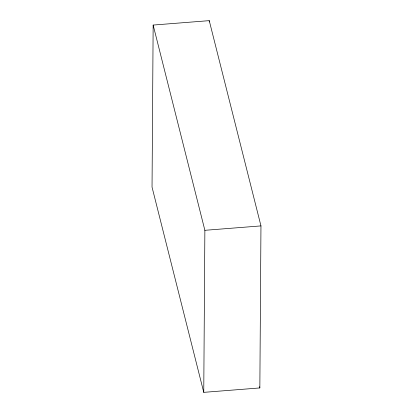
<?xml version="1.0" encoding="UTF-8"?>
<svg xmlns="http://www.w3.org/2000/svg" width="413" height="413" viewBox="0 0 413 413"><rect width="100%" height="100%" fill="white"/><g stroke="black" fill="none" stroke-linecap="round" stroke-linejoin="round"><path stroke-width="0.62" d="M153.151 25.064L152.036 187.099L203.759 392.35L259.849 387.936L260.964 225.901L209.241 20.65L153.151 25.064L204.874 230.309L203.759 392.35M209.236 21.935L209.241 20.65M204.874 230.309L260.964 225.901M259.54 386.692L259.849 387.936"/></g></svg>
